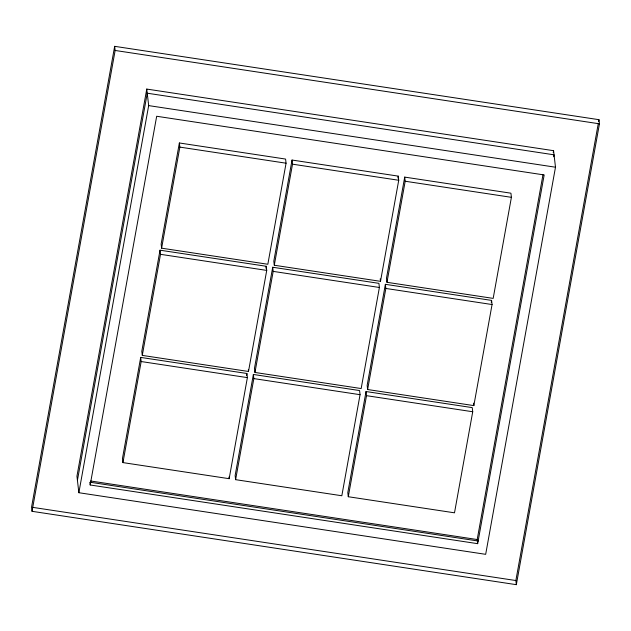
<?xml version="1.0" encoding="UTF-8"?>
<svg xmlns="http://www.w3.org/2000/svg" width="631" height="631" viewBox="0 0 631 631"><rect width="100%" height="100%" fill="white"/><g stroke="black" fill="none" stroke-linecap="round" stroke-linejoin="round"><path stroke-width="0.95" d="M114.668 46.331L31.55 507.182L32.031 511.315L516.332 584.669L599.45 123.818L598.969 119.685L114.668 46.331L115.142 50.464L32.031 511.315M146.763 89.074L76.943 476.184L78.859 492.716L485.673 554.326L555.493 167.215L553.576 150.683L146.763 89.074L148.671 105.606L78.859 492.716M77.424 480.317L147.244 93.207L554.057 154.816L553.702 156.756M90.178 484.987L156.677 116.262L544.174 174.945L477.667 543.67L90.178 484.987L89.886 482.502M140.697 357.406L122.469 458.469L122.942 462.602L229.156 478.692L247.384 377.622L246.91 373.489L140.697 357.406L141.17 361.539L122.942 462.602M160.029 250.191L141.801 351.262L142.283 355.395L248.496 371.478L266.724 270.407L266.243 266.274L160.029 250.191L160.511 254.325L142.283 355.395M179.37 142.977L161.142 244.047L161.615 248.18L267.836 264.263L286.064 163.2L285.583 159.067L179.37 142.977L179.851 147.11L161.615 248.18M246.563 375.413L246.91 373.489M265.896 268.199L266.243 266.274M253.37 374.467L235.134 475.537L235.615 479.67L341.828 495.753L360.056 394.69L359.583 390.557L253.37 374.467L253.843 378.6L235.615 479.67M272.702 267.252L254.474 368.323L254.956 372.456L361.169 388.546L379.397 287.476L378.915 283.343L272.702 267.252L273.184 271.385L254.956 372.456M292.043 160.045L273.815 261.108L274.288 265.241L380.501 281.331L398.729 180.261L398.256 176.128L292.043 160.045L292.516 164.178L274.288 265.241M397.909 178.052L398.256 176.128M366.035 391.535L347.807 492.598L348.288 496.731L454.501 512.822L472.729 411.751L472.248 407.618L366.035 391.535L366.516 395.669L348.288 496.731M385.375 284.321L367.147 385.391L367.621 389.524L473.834 405.607L492.062 304.536L491.588 300.403L385.375 284.321L385.849 288.454L367.621 389.524M404.708 177.106L386.48 278.176L386.961 282.309L493.174 298.392L511.402 197.329L510.921 193.196L404.708 177.106L405.189 181.239L386.961 282.309M491.241 302.328L491.588 300.403M477.667 543.67L477.194 539.537L542.991 174.684M553.229 152.623L553.576 150.683M516.332 584.669L515.858 580.536L598.275 123.566M598.622 121.625L598.969 119.685M115.142 50.464L599.45 123.818M148.671 105.606L555.493 167.215M179.851 147.11L286.064 163.2M292.516 164.178L398.729 180.261M405.189 181.239L511.402 197.329M160.511 254.325L266.724 270.407M273.184 271.385L379.397 287.476M385.849 288.454L492.062 304.536M141.17 361.539L247.384 377.622M253.843 378.6L360.056 394.69M366.516 395.669L472.729 411.751M90.675 480.996L477.194 539.537M90.075 482.234L478.401 541.043M32.528 507.332L515.858 580.536M473.55 403.13L473.834 405.607M380.217 278.847L380.501 281.331M248.306 369.829L248.496 371.478M228.966 477.036L229.156 478.692"/></g></svg>
